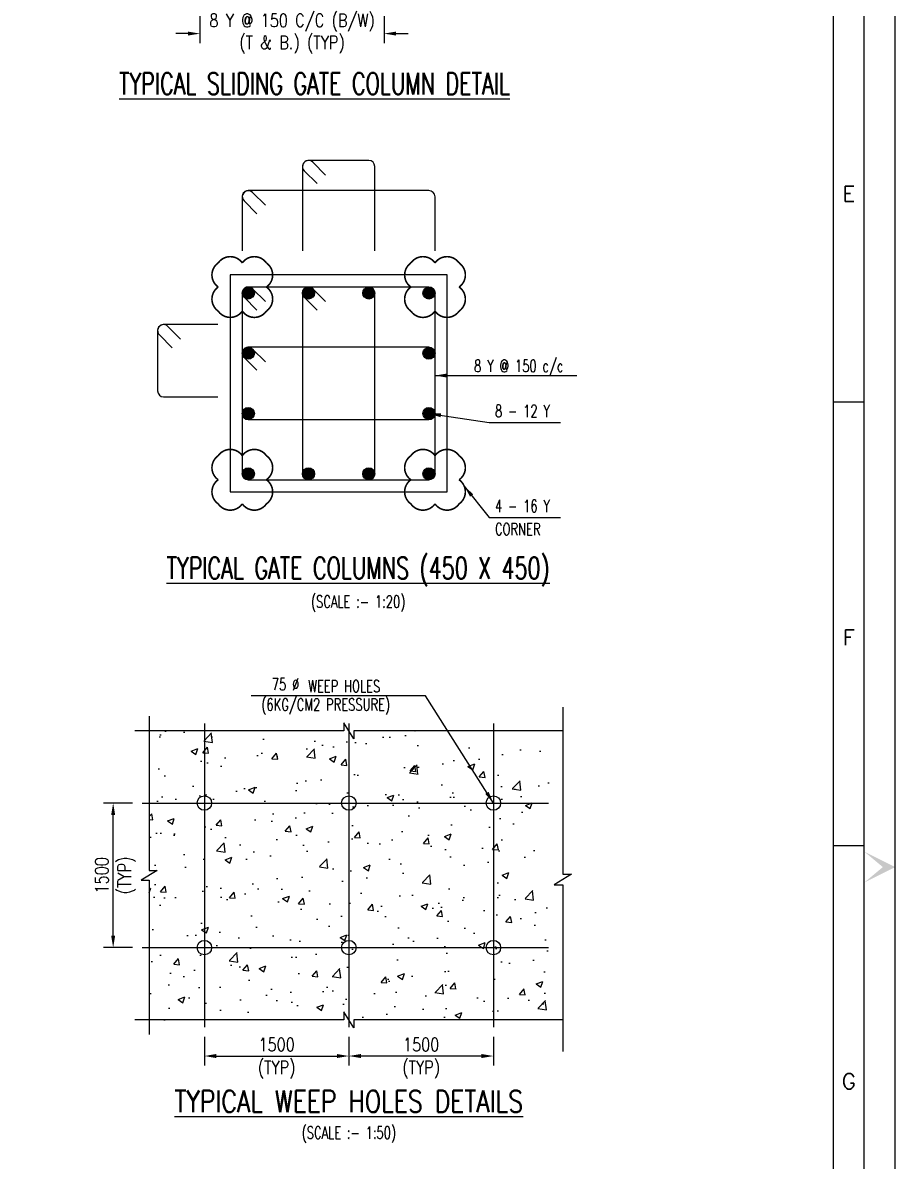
# Model space of a CAD drawing. Extents: x 455722 to 1142355, y -625363 to -272741.
# Drawn here: x 736507 to 754616, y -343169 to -319525 of the extents above; entities that cross this region are included whole.
import ezdxf
from ezdxf.enums import TextEntityAlignment as Align
from ezdxf.lldxf.tags import DXFTag

# ---------------------------------------------------------------- set-up
doc = ezdxf.new("R2010")
doc.units = 0
doc.header["$LTSCALE"] = 500
doc.header["$MEASUREMENT"] = 0
doc.linetypes.add('CENTER2', pattern=[1.125, 0.75, -0.125, 0.125, -0.125])
doc.layers.get('DEFPOINTS').update_dxf_attribs({"color": 4})
for name, color, linetype in [('LINE CUT', 8, 'Continuous'), ('PNA', 10, 'Continuous'), ('S-CENTER LINE', 8, 'CENTER2'), ('S-CLOUD', 7, 'Continuous'), ('S-COLUMN', 1, 'Continuous'), ('S-CONCRET LINE', 4, 'Continuous'), ('S-DIM-1', 5, 'Continuous'), ('S-DIMANTION', 5, 'Continuous'), ('S-PCC', 9, 'Continuous'), ('S-REINFORCEMENT', 6, 'Continuous'), ('S-STIRUPS)', 3, 'Continuous'), ('S-TEXT', 2, 'Continuous'), ('S-TEXT-1', 4, 'Continuous'), ('S-TITIL', 6, 'Continuous')]:
    doc.layers.add(name, color=color, linetype=linetype)
doc.styles.add('ROMANS', font='r.shx', dxfattribs={"width": 0.8, "height": 275, "bigfont": 'bigfont.shx'})
tags = doc.linetypes.add('CENTER', pattern=[2, 1.25, -0.25, 0.25, -0.25]).pattern_tags.tags
tags[10:11] = [DXFTag(74, 4), DXFTag(75, 0), DXFTag(340, '0'), DXFTag(46, 1.0), DXFTag(50, 0.0), DXFTag(44, 0.0), DXFTag(45, 0.0)]
tags[8:9] = [DXFTag(74, 4), DXFTag(75, 0), DXFTag(340, '0'), DXFTag(46, 1.0), DXFTag(50, 0.0), DXFTag(44, 0.0), DXFTag(45, 0.0)]
tags[6:7] = [DXFTag(74, 4), DXFTag(75, 0), DXFTag(340, '0'), DXFTag(46, 1.0), DXFTag(50, 0.0), DXFTag(44, 0.0), DXFTag(45, 0.0)]
tags[4:5] = [DXFTag(74, 4), DXFTag(75, 0), DXFTag(340, '0'), DXFTag(46, 1.0), DXFTag(50, 0.0), DXFTag(44, 0.0), DXFTag(45, 0.0)]
doc.dimstyles.new('dim10', dxfattribs={"dimtxt": 250, "dimasz": 250, "dimexe": 200, "dimexo": 200, "dimgap": 100, "dimtad": 1, "dimdec": 0, "dimlfac": 0.1, "dimzin": 0, "dimdsep": 46, "dimtxsty": 'ROMANS', "dimcen": 0, "dimclrd": 5, "dimclre": 5, "dimclrt": 4, "dimadec": 0, "dimazin": 0, "dimtfac": 1, "dimtdec": 0, "dimtix": 1, "dimtofl": 0, "dimtmove": 2, "dimatfit": 3, "dimfxl": 0, "dimtolj": 1, "dimtzin": 0, "dimlwd": -1, "dimlwe": -1, "dimarcsym": 0})
doc.dimstyles.new('dim100', dxfattribs={"dimtxt": 250, "dimasz": 250, "dimexe": 200, "dimexo": 200, "dimgap": 100, "dimtad": 1, "dimdec": 0, "dimzin": 0, "dimdsep": 46, "dimtxsty": 'ROMANS', "dimcen": 0, "dimclrd": 5, "dimclre": 5, "dimclrt": 4, "dimadec": 0, "dimazin": 0, "dimtfac": 1, "dimtdec": 0, "dimtix": 1, "dimtofl": 0, "dimtmove": 2, "dimatfit": 3, "dimfxl": 0, "dimtolj": 1, "dimtzin": 0, "dimlwd": -1, "dimlwe": -1, "dimarcsym": 0})
doc.dimstyles.new('dim33.33', dxfattribs={"dimtxt": 250, "dimasz": 250, "dimexe": 200, "dimexo": 200, "dimgap": 100, "dimtad": 1, "dimdec": 0, "dimlfac": 0.333331, "dimzin": 0, "dimdsep": 46, "dimtxsty": 'ROMANS', "dimcen": 0, "dimclrd": 5, "dimclre": 5, "dimclrt": 4, "dimadec": 0, "dimazin": 0, "dimtfac": 1, "dimtdec": 0, "dimtix": 1, "dimtofl": 0, "dimtmove": 2, "dimatfit": 3, "dimfxl": 0, "dimtolj": 1, "dimtzin": 0, "dimlwd": -1, "dimlwe": -1, "dimarcsym": 0})
doc.dimstyles.new('dim50', dxfattribs={"dimtxt": 250, "dimasz": 250, "dimexe": 200, "dimexo": 200, "dimgap": 100, "dimtad": 1, "dimdec": 0, "dimlfac": 0.5, "dimzin": 0, "dimdsep": 46, "dimtxsty": 'ROMANS', "dimcen": 0, "dimclrd": 5, "dimclre": 5, "dimclrt": 4, "dimadec": 0, "dimazin": 0, "dimtfac": 1, "dimtdec": 0, "dimtix": 1, "dimtofl": 0, "dimtmove": 2, "dimatfit": 3, "dimfxl": 0, "dimtolj": 1, "dimtzin": 0, "dimlwd": -1, "dimlwe": -1, "dimarcsym": 0})

# ---------------------------------------------------------------- blocks, each defined once
blk = doc.blocks.new('FOLDER')
at = {"layer": 'PNA'}
for points in [[(-1250, 2500), (0, 0), (0, 1000)], [(1250, 2500), (0, 0), (0, 1000)]]:
    blk.add_solid(points, dxfattribs=at)
blk = doc.blocks.new('SHEET')
at = {"elevation": -8, "flags": 128}
blk.add_lwpolyline([(674017, -125881), (763101, -125881), (763101, -63214), (674017, -63214)], close=True, dxfattribs=at)
at = {"layer": 'PNA'}
for p, q in [((762042, -102021, -8), (762572, -102021, -8)), ((762042, -109621, -8), (762572, -109621, -8))]:
    blk.add_line(p, q, dxfattribs=at)
at = {"layer": 'PNA', "color": 1, "elevation": -8}
for points in [[(675076, -125351), (762572, -125351), (762572, -63743), (675076, -63743)], [(676135, -124822), (762042, -124822), (762042, -64273), (676135, -64273)]]:
    blk.add_lwpolyline(points, close=True, dxfattribs=at)
at = {"layer": 'PNA', "xscale": 0.2118545526379952, "yscale": 0.2118545526379952, "zscale": 0.2118545526379952, "rotation": 90}
blk.add_blockref('FOLDER', (763101, -109992, -8), dxfattribs=at)
at = {"layer": 'PNA', "style": 'ROMANS'}
for s, p in [('E', (762307, -98461, -8)), ('F', (762307, -106061, -8)), ('G', (762307, -113661, -8))]:
    blk.add_text(s, height=265, dxfattribs=at).set_placement(p, align=Align.MIDDLE)
blk = doc.blocks.new('*D317')
at = {"layer": 'DEFPOINTS', "color": 0, "transparency": 16777216}
for p in [(740276, -340366), (743276, -340366), (743276, -340966)]:
    blk.add_point(p, dxfattribs=at)
at = {"layer": 'S-DIM-1', "color": 5, "transparency": 16777216}
for p, q in [((740276, -340566), (740276, -341166)), ((743276, -340566), (743276, -341166)), ((740526, -340966), (743026, -340966))]:
    blk.add_line(p, q, dxfattribs=at)
for points in [[(740526, -340924), (740526, -341008), (740276, -340966)], [(743026, -340924), (743026, -341008), (743276, -340966)]]:
    blk.add_solid(points, dxfattribs=at)
at = {"layer": 'S-DIM-1', "color": 4, "transparency": 16777216, "char_height": 275, "style": 'ROMANS'}
for s, insert, attachment_point in [('\\A1;1500', (741776, -340866), 8), ('\\A1;(TYP)', (741776, -341066), 2)]:
    blk.add_mtext(s, dxfattribs=dict(at, insert=insert, attachment_point=attachment_point))
blk = doc.blocks.new('*D318')
at = {"layer": 'DEFPOINTS', "color": 0, "transparency": 16777216}
for p in [(738383, -335716), (738983, -335716), (738983, -338716)]:
    blk.add_point(p, dxfattribs=at)
at = {"layer": 'S-DIM-1', "color": 5, "transparency": 16777216}
for p, q in [((738783, -335716), (738183, -335716)), ((738383, -338466), (738383, -335966)), ((738783, -338716), (738183, -338716))]:
    blk.add_line(p, q, dxfattribs=at)
for points in [[(738341, -335966), (738425, -335966), (738383, -335716)], [(738341, -338466), (738425, -338466), (738383, -338716)]]:
    blk.add_solid(points, dxfattribs=at)
at = {"layer": 'S-DIM-1', "color": 4, "transparency": 16777216, "char_height": 275, "rotation": 90, "style": 'ROMANS'}
for s, insert, attachment_point in [('\\A1;1500', (738283, -337216), 8), ('\\A1;(TYP)', (738483, -337216), 2)]:
    blk.add_mtext(s, dxfattribs=dict(at, insert=insert, attachment_point=attachment_point))
blk = doc.blocks.new('*D319')
at = {"layer": 'DEFPOINTS', "color": 0, "transparency": 16777216}
for p in [(743276, -340366), (746276, -340366), (743276, -340966)]:
    blk.add_point(p, dxfattribs=at)
at = {"layer": 'S-DIM-1', "color": 5, "transparency": 16777216}
for p, q in [((743276, -340566), (743276, -341166)), ((746276, -340566), (746276, -341166)), ((746026, -340966), (743526, -340966))]:
    blk.add_line(p, q, dxfattribs=at)
for points in [[(743526, -340924), (743526, -341008), (743276, -340966)], [(746026, -340924), (746026, -341008), (746276, -340966)]]:
    blk.add_solid(points, dxfattribs=at)
at = {"layer": 'S-DIM-1', "color": 4, "transparency": 16777216, "char_height": 275, "style": 'ROMANS'}
for s, insert, attachment_point in [('\\A1;1500', (744776, -340866), 8), ('\\A1;(TYP)', (744776, -341066), 2)]:
    blk.add_mtext(s, dxfattribs=dict(at, insert=insert, attachment_point=attachment_point))
blk = doc.blocks.new('*D351')
at = {"layer": 'DEFPOINTS', "color": 0, "ltscale": 0.3, "transparency": 16777216}
for p in [(740183, -318153), (744007, -318153), (744007, -319750)]:
    blk.add_point(p, dxfattribs=at)
at = {"layer": 'S-DIMANTION', "color": 5, "ltscale": 0.3, "transparency": 16777216}
for p, q in [((740183, -318353), (740183, -319950)), ((744007, -318353), (744007, -319950)), ((739933, -319750), (739683, -319750)), ((744257, -319750), (744507, -319750))]:
    blk.add_line(p, q, dxfattribs=at)
for points in [[(739933, -319708), (739933, -319791), (740183, -319750)], [(744257, -319708), (744257, -319791), (744007, -319750)]]:
    blk.add_solid(points, dxfattribs=at)
at = {"layer": 'S-DIMANTION', "color": 4, "ltscale": 0.3, "transparency": 16777216, "insert": (742095, -319750), "char_height": 275, "attachment_point": 5, "style": 'ROMANS'}
blk.add_mtext('\\A1;{\\W0.8;8 Y @ 150 C/C (B/W)\\P{\\W0.8;(T & B.) (TYP)}}', dxfattribs=at)

msp = doc.modelspace()

# ---------------------------------------------------------------- hatches: boundary and pattern name
at = {"layer": 'S-PCC'}
h = msp.add_hatch(dxfattribs=at)
h.set_pattern_fill('AR-CONC', color=256, scale=200)
h.set_pattern_definition([(50, (-15714203.1, 755598.6), (1434.520365, -125.50427), [150, -1650]), (355, (-15714203.1, 755598.6), (-277.50267, 1504.38427), [120, -1320]), (100.451444, (-15714083.5, 755588.1), (1157.01769, 1378.87998), [127.48038, -1402.28422]), (46.1842, (-15714203, 755998.6), (2134.48266, -331.03856), [225, -2475]), (96.635635, (-15714025.2, 755971), (1869.3239, 1948.2372), [191.22068, -2103.42752]), (351.184164, (-15714203, 755998.6), (1869.3239, 1948.2372), [180, -1980]), (21, (-15714003.1, 755898.6), (1193.814104, -805.23778), [150, -1650]), (326, (-15714003.1, 755898.6), (486.63066, 1450.30009), [120, -1320]), (71.451445, (-15713903.6, 755831.5), (1680.44475, 645.0623), [127.48038, -1402.28422]), (37.5, (-15714203.1, 755598.6), (24.31971, 665.787708), [0, -1304, 0, -1340, 0, -1325]), (7.5, (-15714203.1, 755598.6), (526.139075, 788.823424), [0, -764, 0, -1274, 0, -505]), (327.5, (-15714649.1, 755598.6), (1067.644872, -45.109743), [0, -500, 0, -1560, 0, -2070]), (317.5, (-15714849.1, 755598.6), (1166.37234, 200.209965), [0, -650, 0, -1036, 0, -1470])])
h.paths.add_polyline_path([(739133.066, -334216), (739133.066, -337114.657), (739299.431, -337114.657), (738966.702, -337317.343), (739133.066, -337317.343), (739133.066, -340216), (747417.934, -340216), (747417.934, -337317.343), (747251.569, -337317.343), (747584.298, -337114.657), (747417.934, -337114.657), (747417.934, -334216)])

# ---------------------------------------------------------------- linework, layer by layer
at = {"layer": 'LINE CUT'}
for points in [[(747717.934, -333727.516), (747717.934, -337190.833), (747898.063, -337190.833), (747537.804, -337410.289), (747717.934, -337410.289), (747717.934, -340873.606)], [(747717.934, -334216), (743376.843, -334216), (743376.843, -334382.364), (743174.157, -334049.636), (743174.157, -334216), (738833.066, -334216)], [(739133.066, -333916), (739133.066, -337114.657), (739299.431, -337114.657), (738966.702, -337317.343), (739133.066, -337317.343), (739133.066, -340516)], [(747717.934, -340216), (743376.843, -340216), (743376.843, -340382.364), (743174.157, -340049.636), (743174.157, -340216), (738833.066, -340216)]]:
    msp.add_lwpolyline(points, dxfattribs=at)
at = {"layer": 'S-CENTER LINE', "linetype": 'CENTER', "ltscale": 750}
for p, q in [((740275.5, -334066), (740275.5, -340366)), ((743275.5, -334066), (743275.5, -340366)), ((746275.5, -334066), (746275.5, -340366)), ((738983.066, -335716), (747417.934, -335716)), ((738983.066, -338716), (747417.934, -338716))]:
    msp.add_line(p, q, dxfattribs=at)
at = {"layer": 'S-CLOUD', "const_width": 33.333, "elevation": 58.383}
for points in [[(741563.357, -324508.519, 0.52056705), (741063.357, -324508.519, 0.52056705), (740563.358, -324508.52, 0.52056705), (740563.358, -325008.52, 0.52056705), (740563.371, -325508.507, 0.52056705), (741063.371, -325508.507, 0.52056705), (741563.357, -325508.492, 0.52056705), (741563.357, -325008.492, 0.52056705)], [(744563.36, -324508.519, -0.52056705), (745063.36, -324508.519, -0.52056705), (745563.358, -324508.52, -0.52056705), (745563.358, -325008.52, -0.52056705), (745563.345, -325508.507, -0.52056705), (745063.345, -325508.507, -0.52056705), (744563.36, -325508.492, -0.52056705), (744563.36, -325008.492, -0.52056705)], [(741563.357, -329508.519, -0.52056705), (741063.357, -329508.519, -0.52056705), (740563.358, -329508.518, -0.52056705), (740563.358, -329008.518, -0.52056705), (740563.371, -328508.531, -0.52056705), (741063.371, -328508.531, -0.52056705), (741563.357, -328508.546, -0.52056705), (741563.357, -329008.546, -0.52056705)], [(744563.36, -329508.519, 0.52056705), (745063.36, -329508.519, 0.52056705), (745563.358, -329508.518, 0.52056705), (745563.358, -329008.518, 0.52056705), (745563.345, -328508.531, 0.52056705), (745063.345, -328508.531, 0.52056705), (744563.36, -328508.546, 0.52056705), (744563.36, -329008.546, 0.52056705)]]:
    msp.add_lwpolyline(points, format="xyb", close=True, dxfattribs=at)
at = {"layer": 'S-COLUMN', "color": 4, "ltscale": 5, "elevation": 9.84}
msp.add_lwpolyline([(740813.358, -324758.519), (740813.358, -329258.519), (745313.358, -329258.519), (745313.358, -324758.519)], close=True, dxfattribs=at)
at = {"layer": 'S-CONCRET LINE'}
for centre in [(740275.5, -335716), (743275.5, -335716), (746275.5, -335716), (740275.5, -338716), (743275.5, -338716), (746275.5, -338716)]:
    msp.add_circle(centre, 150, dxfattribs=at)
at = {"layer": 'S-REINFORCEMENT', "color": 8, "const_width": 125, "elevation": 9.84}
for points in [[(741188.357, -325071.007, -1), (741188.357, -325196.007, -1)], [(742438.357, -325071.007, 1), (742438.357, -325196.007, 1)], [(743688.358, -325071.007, 1), (743688.358, -325196.007, 1)], [(744938.36, -325071.007, 1), (744938.36, -325196.007, 1)], [(741188.357, -326446.015, 1), (741188.357, -326321.015, 1)], [(744938.36, -326446.015, -1), (744938.36, -326321.015, -1)], [(741188.357, -327696.023, 1), (741188.357, -327571.023, 1)], [(744938.36, -327696.023, -1), (744938.36, -327571.023, -1)], [(741188.357, -328946.031, 1), (741188.357, -328821.031, 1)], [(742438.357, -328946.031, -1), (742438.357, -328821.031, -1)], [(743688.358, -328946.031, -1), (743688.358, -328821.031, -1)], [(744938.36, -328946.031, -1), (744938.36, -328821.031, -1)]]:
    msp.add_lwpolyline(points, format="xyb", close=True, dxfattribs=at)
at = {"layer": 'S-REINFORCEMENT', "color": 8}
for centre in [(741188.357, -325133.507, 9.84), (742438.357, -325133.507, 9.84), (743688.358, -325133.507, 9.84), (744938.36, -325133.507, 9.84), (741188.357, -326383.515, 9.84), (744938.36, -326383.515, 9.84), (741188.357, -327633.523, 9.84), (744938.36, -327633.523, 9.84), (741188.357, -328883.531, 9.84), (742438.357, -328883.531, 9.84), (743688.358, -328883.531, 9.84), (744938.36, -328883.531, 9.84)]:
    msp.add_circle(centre, 125, dxfattribs=at)
at = {"layer": 'S-STIRUPS)', "color": 8, "elevation": 9.84}
for points in [[(742791.911, -322685.297), (742526.745, -322420.128, 0.668179418), (742313.359, -322508.518), (742313.358, -324258.519)], [(743813.358, -324258.519), (743813.358, -322508.52, 0.414213562), (743688.358, -322383.52), (742438.36, -322383.518, 0.668179418), (742349.967, -322596.904), (742615.134, -322862.073)], [(745063.359, -324258.519), (745063.359, -323133.52, 0.414213562), (744938.359, -323008.52), (741188.359, -323008.519, 0.668179418), (741099.967, -323221.905), (741365.134, -323487.073)], [(741541.911, -323310.297), (741276.745, -323045.129, 0.668179418), (741063.358, -323133.519), (741063.358, -324258.519)], [(741541.911, -325310.286), (741276.745, -325045.118, 0.668179418), (741063.358, -325133.508), (741063.358, -328883.529, 0.414213562), (741188.358, -329008.529), (744938.358, -329008.53, 0.414213562), (745063.358, -328883.53), (745063.359, -325133.509, 0.414213562), (744938.359, -325008.509), (741188.359, -325008.508, 0.668179418), (741099.967, -325221.893), (741365.134, -325487.062)], [(742791.912, -325310.286), (742526.745, -325045.118, 0.668179418), (742313.359, -325133.508), (742313.358, -328883.529, 0.414213562), (742438.358, -329008.529), (743688.358, -329008.531, 0.414213562), (743813.358, -328883.531), (743813.358, -325133.509, 0.414213562), (743688.358, -325008.509), (742438.36, -325008.508, 0.668179418), (742349.968, -325221.893), (742615.134, -325487.062)], [(739783.767, -326090.553), (739518.6, -325825.384, 0.668179418), (739305.214, -325913.775), (739305.212, -327163.782, 0.414213562), (739430.212, -327288.782), (740555.213, -327288.784)], [(740555.213, -325788.776), (739430.215, -325788.775, 0.668179418), (739341.823, -326002.16), (739606.989, -326267.329)], [(741541.911, -326560.294), (741276.745, -326295.125, 0.668179418), (741063.358, -326383.516), (741063.357, -327633.523, 0.414213562), (741188.357, -327758.523), (744938.354, -327758.525, 0.414213562), (745063.354, -327633.525), (745063.356, -326383.517, 0.414213562), (744938.356, -326258.517), (741188.359, -326258.516, 0.668179418), (741099.967, -326471.901), (741365.134, -326737.07)]]:
    msp.add_lwpolyline(points, format="xyb", dxfattribs=at)

# ---------------------------------------------------------------- block references
at = {"xscale": 1.211507295708977, "yscale": 1.211507295708977, "zscale": 1.211507295708977}
msp.add_blockref('SHEET', (-169886.657, -203788.822, 9.11), dxfattribs=at)

# ---------------------------------------------------------------- texts
at = {"layer": 'S-TEXT', "style": 'ROMANS', "width": 0.7}
for s, p in [('(SCALE :- 1:20)', (743468.218, -331536.898, 9.84)), ('(SCALE :- 1:50)', (743275.5, -342556.7, -220.628))]:
    msp.add_text(s, height=250, dxfattribs=at).set_placement(p, align=Align.MIDDLE_CENTER)
at = {"layer": 'S-TEXT-1', "style": 'ROMANS', "width": 0.7}
for s, p in [('8 Y @ 150 c/c', (745876.371, -326645.692, 9.84)), ('8 - 12 Y', (746307.995, -327580.676, 53.852)), ('4 - 16 Y', (746307.995, -329551.955, 53.852)), ('CORNER', (746307.995, -330031.955, 53.852)), ('75 %%C', (741676.818, -333252.214, -220.628)), ('WEEP HOLES', (742432.383, -333290.712, 5.014)), (' (6KG/CM2 PRESSURE)', (741339.935, -333673.275, -230.468))]:
    msp.add_text(s, height=250, dxfattribs=at).set_placement(p, align=Align.MIDDLE_LEFT)
at = {"layer": 'S-TITIL', "style": 'ROMANS'}
for s, width, p in [('%%UTYPICAL SLIDING GATE COLUMN DETAIL', 0.7, (742563.211, -320786.165)), ('%%UTYPICAL GATE COLUMNS (450 X 450)', 0.7, (743468.218, -330841.799, 9.84)), ('%%UTYPICAL WEEP HOLES DETAILS', 0.8, (743275.5, -341906.7, -220.628))]:
    msp.add_text(s, height=450, dxfattribs=dict(at, width=width)).set_placement(p, align=Align.MIDDLE_CENTER)

# ---------------------------------------------------------------- dimensions: what is measured, and where the dimension line sits
at = {"layer": 'S-DIM-1'}
for base, p1, p2, angle, picture, middle in [((738383.066, -335716), (738983.066, -338716), (738983.066, -335716), 90, '*D318', (738383.066, -337216)), ((743275.5, -340966), (746275.5, -340366), (743275.5, -340366), 180, '*D319', (744775.5, -340966))]:
    dim = msp.add_linear_dim(base=base, p1=p1, p2=p2, angle=angle, text='<>\\X(TYP)', dimstyle='dim50', dxfattribs=at)
    dim.commit()
    dim.dimension.update_dxf_attribs({"geometry": picture, "text_midpoint": middle})
dim = msp.add_linear_dim(base=(743275.5, -340966), p1=(740275.5, -340366), p2=(743275.5, -340366), text='<>\\X(TYP)', dimstyle='dim50', dxfattribs=at)
dim.commit()
dim.dimension.update_dxf_attribs({"geometry": '*D317', "text_midpoint": (741775.5, -340966)})
at = {"layer": 'S-DIMANTION', "ltscale": 0.3}
dim = msp.add_linear_dim(base=(744006.823, -319749.665), p1=(740182.674, -318152.735), p2=(744006.823, -318152.735), text='{\\W0.8;8 Y @ 150 C/C (B/W)\\X{\\W0.8;(T & B.) (TYP)}}', dimstyle='dim33.33', dxfattribs=at)
dim.commit()
dim.dimension.update_dxf_attribs({"geometry": '*D351', "text_midpoint": (742094.749, -319749.665), "dimtype": 160})

# ---------------------------------------------------------------- leaders
at = {"layer": 'S-DIM-1'}
for points, override in [([(745063.358, -326845.692, 9.84), (748004.93, -326845.692, 9.84)], {"dimtad": 0}), ([(746275.5, -335716, 5.014), (744866.743, -333490.712, 5.014), (741245.95, -333490.712, 5.014)], {"dimgap": 100, "dimtad": 0})]:
    msp.add_leader(points, dimstyle='dim100', override=override, dxfattribs=at)
for points in [[(744938.36, -327633.523, 74.564), (746187.995, -327820.676, 74.564), (747670.267, -327820.676, 74.564)], [(745668.995, -329138.71, 74.564), (746187.995, -329791.955, 74.564), (747670.267, -329791.955, 74.564)]]:
    msp.add_leader(points, dimstyle='dim10', dxfattribs=at)

doc.saveas('drawing.dxf')
